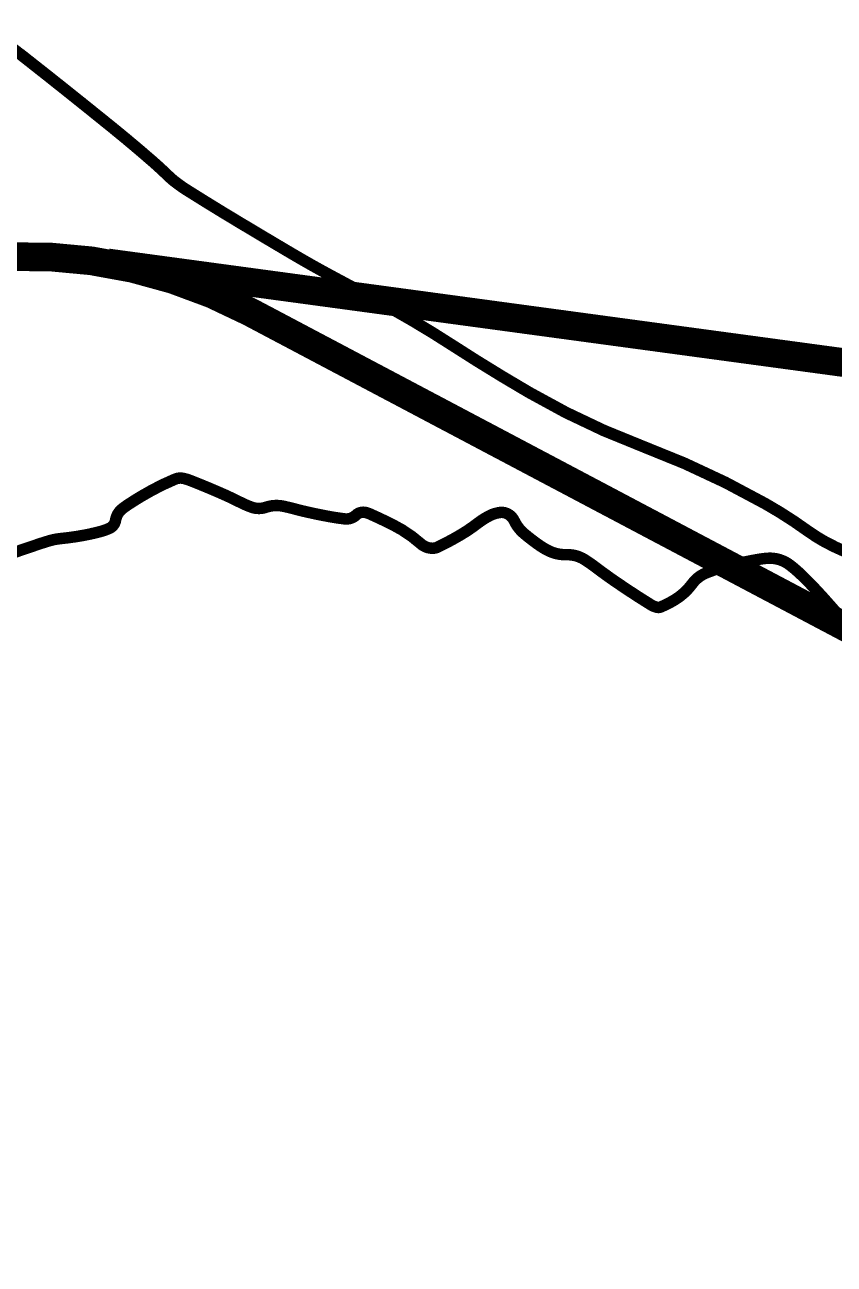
# Model space of a CAD drawing. Header units: millimetres. Extents: x 35362846 to 35427064, y 2977703 to 3025069.
# Drawn here: x 35405906 to 35410139, y 2978349 to 2984830 of the extents above; entities that cross this region are included whole.
import ezdxf

# ---------------------------------------------------------------- set-up
doc = ezdxf.new("R2010")
doc.units = ezdxf.units.MM
doc.linetypes.add('ACAD_ISO03W100', pattern=[30, 12, -18])
doc.layers.add('zhix', color=7, linetype='Continuous', lineweight=100)
doc.layers.add('布线1', color=3, linetype='Continuous', lineweight=40)

msp = doc.modelspace()

# ---------------------------------------------------------------- linework, layer by layer
at = {"color": 7, "linetype": 'ACAD_ISO03W100', "lineweight": 30, "ltscale": 10, "const_width": 60, "flags": 128}
msp.add_lwpolyline([(35418866.23188419, 2978378.983100739, 0.004080390774962373), (35418596.80560994, 2978693.138592005, 0.004791158972414836), (35418362.63645521, 2978956.577644102, 0.0003543143396224617), (35418239.15833521, 2979092.643811226, 0.003996350825637037), (35418228.10610276, 2979104.611842001, 0.06792216720668592), (35418130.92730086, 2979183.442931853, 0.05122509009407319), (35417981.35870609, 2979254.503733034, 0.009161870442463131), (35417860.07802561, 2979295.078857094, 0.01707140915295505), (35417793.92314001, 2979313.415354951, 0.003190866783669734), (35417664.47608376, 2979343.706254333, -0.002778571129377124), (35417515.79295195, 2979378.369149003, -0.005390348508511269), (35417279.62852211, 2979437.510805678, 0.004922091774080632), (35417021.05884513, 2979502.520708736, 0.03766326368203753), (35416897.71776866, 2979522.574886249, -0.03127973789751583), (35416748.97497919, 2979544.81619385, -0.05325594544248923), (35416561.68233379, 2979606.338739559, -0.06044425330420561), (35416412.98882862, 2979696.388619166, -0.007587952049075873), (35416234.34221566, 2979840.986118291, 0.006847103826226052), (35416036.60601101, 2980001.520319861, 0.0002694841232497695), (35415709.94511141, 2980259.097167061, -0.0002839571429885947), (35415399.92287777, 2980503.56870688, -0.004910757436677794), (35414938.60201403, 2980875.186126807, 0.01242290099839131), (35414754.0321868, 2981019.348725984, 0.02283920785058208), (35414739.99865586, 2981028.797451615, 0.00154275051017558), (35414525.78405131, 2981158.319618985, 0.01064144412683838), (35414147.83666477, 2981374.444351047, 0.0411038015925386), (35414044.57201701, 2981420.066358992, 0.06901478735395306), (35413989.47676188, 2981431.007699836, 0.03057829919438446), (35413863.18277305, 2981430.640230271, 0.03115158032553353), (35413746.06450457, 2981415.765441774, 0.02352594824960919), (35413594.12206817, 2981379.281346871, 0.09893002272265368), (35413417.57796877, 2981287.388981423, -0.09833410361813323), (35413240.0938972, 2981194.740938697, -0.04073514951179148), (35413083.48446786, 2981162.401515414, -0.05725052501045713), (35412969.52171671, 2981161.508758481, -0.03270727793196476), (35412844.62369458, 2981183.197089074, -0.06828361646879477), (35412787.89073737, 2981205.442285902, -0.006478438074403096), (35412708.22453558, 2981251.373256624, -0.006309920406218688), (35412627.66362084, 2981300.607127408, -0.007109575991234364), (35412453.01518252, 2981413.88843892, 0.01611211822854788), (35412375.04679694, 2981462.489320033, 0.006030743815692963), (35412355.65837151, 2981473.414027786, -0.001887386070859928), (35412293.42165814, 2981507.805937909, -0.03105938240227661), (35412115.76502267, 2981621.856179755, 0.05856159453818595), (35412018.12451634, 2981677.220603646, 0.07455818074380485), (35411972.8244367, 2981688.787045053, 0.02337222160871421), (35411824.64262813, 2981696.857779822, 0.03135944549089919), (35411658.60301311, 2981687.71255882, -0.0463726283427951), (35411546.05289105, 2981684.893440361, -0.01368638983780291), (35411441.82575372, 2981694.825702127, -0.01534786425170592), (35411349.54784179, 2981709.062222291, -0.00976499348540072), (35411222.87011665, 2981735.175858699, -0.00987603663534932), (35411098.72703619, 2981765.894819245, -0.01030393016335393), (35410982.8733958, 2981799.57735917, -0.003731720133359769), (35410665.74687479, 2981901.513048687, -0.01110241373182045), (35410325.743139, 2982022.041961506, -0.01959314859961788), (35410137.58445885, 2982102.050798432, -0.04625340091059676), (35410000.48362401, 2982183.059563553, 0.02780559995024925), (35409777.84486997, 2982325.928409726, 0.03888832751264433), (35409136.99918783, 2982625.428209243, -0.0418923695215447), (35408543.64225224, 2982907.082846744, -0.01207247956551466), (35408137.33008946, 2983156.791692346, 0.01632502749625514), (35407835.26338662, 2983338.913571144, 0.005319043244153008), (35407527.35871381, 2983506.834208597, -0.00927807294379759), (35407351.59706678, 2983604.501959291, -0.002426614319821954), (35407251.1358223, 2983663.445541859, -0.001071698242231496), (35407024.60485709, 2983798.497345647, -0.00568889787826118), (35406755.88853639, 2983963.663975924, -0.02367371918022087), (35406693.72242855, 2984007.098111172, -0.02877270487347326), (35406654.47151951, 2984041.157932368, 0.01370735609953618), (35406574.3225702, 2984115.053130686, 0.009110022828397695), (35406364.53488815, 2984291.464848995, 0.004020945570543051), (35405878.93236448, 2984678.506251221, 0.01189313492539639), (35405195.87875819, 2985188.240963161, 0.01831295251905008), (35404733.0118413, 2985491.957033847, 0.007203943023221069), (35404263.51830131, 2985766.830671012, 0.008684135356926779), (35403866.99192404, 2985982.369156811, 0.0001587498441745463), (35403714.40878296, 2986061.84539032, 4.587178485826644e-05), (35403186.24727278, 2986336.674999645, 0.001519740174840285), (35402876.07169668, 2986496.8431113, -0.002618506044703923), (35402696.25449477, 2986590.198001479, -0.1600914726806412), (35402640.28726461, 2986648.007429518, -0.04925000983831206), (35402551.83922194, 2986887.852608713, -0.09116253631834496), (35402531.92367198, 2987159.974699297, 0.1015866048264373), (35402508.96602634, 2987404.238161814, 0.0319386772966147), (35402455.35593578, 2987546.645641536, 0.06123810348110702), (35402414.01816278, 2987614.643949101, 0.06605584865704194), (35402315.73767542, 2987710.00590387, 0.06061078817768876), (35402186.11290542, 2987783.765933847, 0.01378746699138457), (35402000.74679083, 2987855.382846147, 0.005566294642696784), (35401535.15668325, 2988014.849530458, 0.005932663538232684), (35401024.88137181, 2988176.609511487, 0.06087504578406422), (35400973.30764547, 2988185.649434596, 0.03322404700854784), (35400911.09817819, 2988184.74703242, 0.007665120148548121), (35400642.95485242, 2988158.855956026, 0.01659302102936802), (35400459.28766552, 2988132.078869399, -0.0610929767666767), (35400408.78063299, 2988129.251563237, -0.01497639310374365), (35400290.68439594, 2988140.631473307, 0.003436963406389244), (35399777.47632167, 2988202.066746309, 0.001664530548268404), (35399411.45819705, 2988242.098665789, -0.004914357185530608), (35399287.57314523, 2988256.463572484, -0.04713084881569367), (35399187.23961471, 2988278.843070697, -0.01770856664424592), (35398930.63179399, 2988372.240155508, -0.0001110404689541234), (35398779.74128723, 2988433.331541061, -6.447504204309108e-05), (35398519.91097631, 2988538.635812269, -0.000203487876028982), (35398073.49237251, 2988719.839365959, -0.0004058527559001428), (35397849.77630614, 2988810.964554793, -0.03413791731482205), (35397734.2986614, 2988867.584489599, -0.04879728087617382), (35397661.06672374, 2988920.046153071, -0.02693835570744377), (35397646.38583106, 2988934.367845058, -0.001673464190031993), (35397423.7919879, 2989177.868919099, -0.0102108112385725), (35396545.84530416, 2990185.347605452, -0.1116166353948794), (35396489.34749098, 2990295.458984915, -0.002029740606815984), (35396470.06788492, 2990371.695851326, -0.0007239774681340016), (35396417.19380172, 2990585.726924416, -0.0003681586298127792), (35396317.11061049, 2990994.692199707, -0.001366020093266133), (35396290.51940337, 2991105.006279758, -0.05022184209249123), (35396256.8786247, 2991355.600648649, 0.03422871248738654), (35396219.33285746, 2991724.174588019, 0.006560775305257035), (35396183.25999376, 2991919.012953997, 0.005860422097011773), (35396137.47101858, 2992136.063291235, 0.0160237494521745), (35396087.78540307, 2992329.295446157, 0.01486266527026389), (35396021.46305817, 2992533.911816332, 0.04216228091036966), (35395954.41879557, 2992681.09054786, 0.02928583961997899), (35395828.83328392, 2992876.903979748, 0.03650288849989528), (35395689.25010556, 2993042.018628746, 0.05227485104687379), (35395572.79860182, 2993138.437561324, 0.02457356259542775), (35395433.61225474, 2993221.487463623, 0.0190917625035663), (35395245.86699849, 2993312.331553086, 0.02472666418132078), (35395060.67687519, 2993382.680593451, -0.02897449996101216), (35394903.11618672, 2993444.069542141, -0.03012366549850303), (35394739.8555951, 2993531.085587956, -0.05900700592198186), (35394665.50733503, 2993589.721984126, -0.01937551479199968), (35394594.53145057, 2993666.46489346, -0.006220107485981355), (35394386.03357295, 2993916.432062416, -0.00942149375005899), (35394243.89217977, 2994098.108626685, 0.01554485863886105), (35394156.38734774, 2994207.173489908, 0.08910572760940731), (35394087.38365244, 2994263.64074625, -0.1004647692034294), (35394027.19660565, 2994315.198631322, -0.04165475797633886), (35394006.99482623, 2994346.103977203, -0.006432157019347623), (35393896.16871364, 2994557.521947512, -0.05468090282659389), (35393773.94412017, 2994881.545868368, 0.1095158418251615), (35393694.99193283, 2995037.122388418, 0.07414350815211893), (35393642.02337725, 2995085.004272066, 0.03813218355890909), (35393521.39525372, 2995152.598993551, 0.0660688813248895), (35393359.15462497, 2995203.245977953, -0.108378071399393), (35393262.48302794, 2995242.594382726, -0.005030484230899208), (35393059.41977329, 2995385.284506752, 0.00304471450735417), (35392724.86250562, 2995622.364218935, 8.323227474345746e-05), (35392471.91919708, 2995799.242706299, 5.910429022702119e-05), (35392115.64655432, 2996048.226455086, 0.004384392981033206), (35391640.43652415, 2996374.08334244, 0.07810158596869592), (35391610.94380106, 2996387.839039743, 0.03774638808181176), (35391594.44061676, 2996391.271645147, 0.002428508986153945), (35391334.84591083, 2996423.82740825, 0.01050584268060696), (35390977.10419895, 2996459.320516342, -0.03685818561222406), (35390875.68320636, 2996474.810961432, -0.03660545095288807), (35390856.57470265, 2996480.688934952, -0.001585997268556518), (35390427.74923594, 2996649.374253763, -0.004242495518320086), (35389970.4767859, 2996835.433483303, -0.02661529251739993), (35389899.50582185, 2996869.55319541, -0.1287355596174808), (35389844.84518532, 2996921.237190455, -0.01413412917559478), (35389504.59772293, 2997503.210343775, -0.01942987886166506), (35389279.00410023, 2997956.340540905, 0.03868556904971648), (35389156.89202316, 2998179.648226276, 0.04049051767193246), (35389062.6011215, 2998301.47283411, 0.03603315070552847), (35388937.06685463, 2998420.583237194, 0.04056137848409505), (35388843.0328739, 2998485.751611628, 0.04928322479735752), (35388757.23839863, 2998524.732563318, 0.1139104428080228), (35388618.70137551, 2998538.791870058, -0.06833527591589844), (35388388.49962287, 2998541.267358339, -0.03560257797487776), (35388043.81676067, 2998617.761447789, -0.1412058638909301), (35387967.47885749, 2998666.704417067, -0.001922897196346353), (35387871.20136166, 2998777.304765701, -0.0005212495250661979), (35387518.03215242, 2999187.040976776, -3.820747170427055e-05), (35386834.2611084, 2999982.128623962, -0.0005240444546960586), (35386784.47335797, 3000040.153582538, -0.01013372622548928), (35386729.86367641, 3000106.6136219, 0.008508650053336597), (35386665.08357192, 3000185.975489432, 0.04751209957476349), (35386585.52732873, 3000263.777093515, -0.0244499175125609), (35386424.39991407, 3000407.447121023, -0.01972914344504811), (35386303.48790614, 3000536.131680161, -0.05343726001583392), (35386266.15410431, 3000589.771596022, -0.06379016559246807), (35386232.65545589, 3000675.159447551, -0.02307394457954464), (35386182.37684919, 3000922.792788087, -0.0003559972478558841), (35386171.49704075, 3000993.131212234, -0.0009486908729570852), (35386167.48326416, 3001019.536369913, -0.00875733124701244), (35386151.00965655, 3001144.14468284, 0.006075338318269813), (35386128.22833512, 3001323.879681033, 0.03837281641918912), (35386094.22497837, 3001479.638403237, 0.04603552504727002), (35386044.45108, 3001602.947644469, 0.05576689178486739), (35385965.93270627, 3001720.962426662, 0.02763124445465823), (35385770.60267173, 3001929.068326494, 0.006079688825332164), (35385451.15576828, 3002226.453708768, 0.01058472784756997), (35385262.06677603, 3002391.070314652, 0.005944150408945205), (35385135.17713752, 3002494.367642618, -0.006059959808868021), (35385010.73522051, 3002595.720260346, -0.01677690225771941), (35384908.36891162, 3002687.175809503, -0.01358951460033359), (35384789.08969229, 3002807.532111771, -0.06617773032623463), (35384707.42105626, 3002921.551156953, -0.04001137906194334), (35384615.33441788, 3003133.760471264, -0.04044364605316388), (35384572.40694543, 3003302.867308736, -0.0406575257651677), (35384557.41592313, 3003475.774179397, -0.08063089889592918), (35384601.0597543, 3003753.812132496, 0.06216967379808195), (35384670.68594315, 3004111.152673019, 0.02066596456410588), (35384677.79012257, 3004374.901937127, 0.05322551751516189), (35384665.42064452, 3004476.844123946, 0.1115143330117879), (35384601.48003465, 3004609.478815769, -0.07874496948507287), (35384499.56310822, 3004789.918181886, -0.02766388353325597), (35384443.97387214, 3004968.56219396, -0.04075489551960429), (35384423.10863033, 3005093.947986276, -0.1518954339877997), (35384467.72060407, 3005295.286748546, 0.1640709144665316), (35384504.7209689, 3005483.317366774, 4.560630924934931e-05), (35384471.68670654, 3005733.967102051, 4.25666072596549e-05), (35384436.24606661, 3006002.509631592, 5.504028418586637e-06), (35384400.01130314, 3006276.866083867, -3.300140696863585e-06), (35384344.0630514, 3006700.475910038, -0.004653984716856598), (35384328.95051533, 3006823.733524799, -0.001802435216272773), (35384294.04250459, 3007142.462776911)], format="xyb", dxfattribs=at)
at = {"color": 7, "lineweight": 30, "const_width": 1}
for points in [[(35410150.39624286, 2982129.177504658, -0.04625340091093142), (35410018.06378214, 2982207.36878074, 0.027805599950425), (35409792.61899269, 2982352.038279469, 0.03888832751253881), (35409147.55201, 2982653.510907554, -0.0418923695213284), (35408558.72853367, 2982933.013602862, -0.01207247956559892), (35408153.65043277, 2983181.964026257, 0.0163250274961242), (35407849.90651008, 2983365.097133455, 0.005319043244164439), (35407541.44148444, 2983533.3233681, -0.009278072943689578), (35407366.65296042, 2983630.450370936, -0.00242661431993294), (35407266.44286939, 2983689.246594342, -0.001071698242219901), (35407040.0223669, 2983824.232543164, -0.005688897878313031), (35406771.88761752, 2983989.041710317, -0.02367371918039173), (35406712.04896192, 2984030.849704269, -0.02877270487533716), (35406675.40368842, 2984062.648495523, 0.01370735609968222), (35406594.04563588, 2984137.658454841, 0.0091100228284091), (35406383.42132606, 2984314.773698456, 0.004020945570543333), (35405897.44148337, 2984702.115836517, 0.01189313492544639)], [(35410150.39624286, 2982129.177504658, -0.04625340091093142), (35410018.06378214, 2982207.36878074, 0.027805599950425), (35409792.61899269, 2982352.038279469, 0.03888832751253881), (35409147.55201, 2982653.510907554, -0.0418923695213284), (35408558.72853367, 2982933.013602862, -0.01207247956559892), (35408153.65043277, 2983181.964026257, 0.0163250274961242), (35407849.90651008, 2983365.097133455, 0.005319043244164439), (35407541.44148444, 2983533.3233681, -0.009278072943689578), (35407366.65296042, 2983630.450370936, -0.00242661431993294), (35407266.44286939, 2983689.246594342, -0.001071698242219901), (35407040.0223669, 2983824.232543164, -0.005688897878313031), (35406771.88761752, 2983989.041710317, -0.02367371918039173), (35406712.04896192, 2984030.849704269, -0.02877270487533716), (35406675.40368842, 2984062.648495523, 0.01370735609968222), (35406594.04563588, 2984137.658454841, 0.0091100228284091), (35406383.42132606, 2984314.773698456, 0.004020945570543333), (35405897.44148337, 2984702.115836517, 0.01189313492544639)], [(35410315.09421495, 2981993.99556394, -0.01959314859899848), (35410124.77267485, 2982074.924092207, -0.04625340091020357), (35409982.90346588, 2982158.750346366, 0.02780559995004231), (35409763.07074726, 2982299.818539983, 0.03888832751274643), (35409126.44636567, 2982597.345510933, -0.04189236952175527), (35408528.55597082, 2982881.152090627, -0.01207247956542895), (35408121.00974616, 2983131.619358436, 0.01632502749637514), (35407820.62026316, 2983312.730008832, 0.005319043244141266), (35407513.27594317, 2983480.345049093, -0.009278072943894522), (35407336.54117315, 2983578.553547646, -0.002426614319706943), (35407235.8287752, 2983637.644489375, -0.0010716982422441), (35407009.18734728, 2983772.762148131, -0.005688897878095161), (35406739.88945527, 2983938.286241531, -0.02367371918182315), (35406675.39589518, 2983983.346518074, -0.02877270487182308), (35406633.5393506, 2984019.667369216, 0.013707356099394), (35406554.59950452, 2984092.44780653, 0.0091100228283923), (35406345.64845024, 2984268.155999534, 0.004020945570543354), (35405860.42324559, 2984654.896665924, 0.01189313492534702)], [(35410315.09421495, 2981993.99556394, -0.01959314859899848), (35410124.77267485, 2982074.924092207, -0.04625340091020357), (35409982.90346588, 2982158.750346366, 0.02780559995004231), (35409763.07074726, 2982299.818539983, 0.03888832751274643), (35409126.44636567, 2982597.345510933, -0.04189236952175527), (35408528.55597082, 2982881.152090627, -0.01207247956542895), (35408121.00974616, 2983131.619358436, 0.01632502749637514), (35407820.62026316, 2983312.730008832, 0.005319043244141266), (35407513.27594317, 2983480.345049093, -0.009278072943894522), (35407336.54117315, 2983578.553547646, -0.002426614319706943), (35407235.8287752, 2983637.644489375, -0.0010716982422441), (35407009.18734728, 2983772.762148131, -0.005688897878095161), (35406739.88945527, 2983938.286241531, -0.02367371918182315), (35406675.39589518, 2983983.346518074, -0.02877270487182308), (35406633.5393506, 2984019.667369216, 0.013707356099394), (35406554.59950452, 2984092.44780653, 0.0091100228283923), (35406345.64845024, 2984268.155999534, 0.004020945570543354), (35405860.42324559, 2984654.896665924, 0.01189313492534702)]]:
    msp.add_lwpolyline(points, format="xyb", dxfattribs=at)
at = {"layer": 'zhix', "color": 1, "const_width": 150, "flags": 128}
msp.add_lwpolyline([(35410470.77229258, 2981536.345307552), (35407082.3504847, 2983328.659766432, 0.1993419333709196), (35405173.40445148, 2983506.734341494)], format="xyb", dxfattribs=at)
at = {"layer": 'zhix', "color": 5, "const_width": 150, "flags": 128}
msp.add_lwpolyline([(35412244.08942129, 2982785.140997568), (35406338.04291485, 2983584.637113546)], dxfattribs=at)
at = {"layer": '布线1', "color": 248, "const_width": 60}
msp.add_lwpolyline([(35410173.32118992, 2981729.258944978, 0.004919627755842942), (35410084.32666436, 2981830.724425075, 0.01607394785045653), (35409973.00931638, 2981947.377350539, 0.0298013763621847), (35409907.41582809, 2982004.567944076, 0.091255289790152), (35409851.22245053, 2982033.500515674, 0.09259608397082247), (35409789.28650756, 2982040.266156209, 0.02140760628804161), (35409751.15565698, 2982035.719823118, 0.01048813337263192), (35409674.10236497, 2982021.503054341, 0.01867479326928802), (35409544.67577155, 2981989.723942462, 0.02986590762923758), (35409466.01072758, 2981962.088795721, 0.1366052277684645), (35409396.21498728, 2981906.897536558, -0.09792307117115093), (35409305.81313504, 2981823.45566612, -0.03798871320723321), (35409231.86637501, 2981785.499903419, -0.159612493098671), (35409211.67642497, 2981783.846230629, -0.07983010258391934), (35409180.18499534, 2981796.944112346, -0.01225998013473258), (35408995.32693984, 2981917.52820714, -0.01181698234680383), (35408891.65961171, 2981992.503442293, 0.02122205075928402), (35408833.14199325, 2982033.171386308, 0.1495061070448559), (35408739.45399217, 2982058.907765508, -0.1345063232687021), (35408634.95934578, 2982084.333652855, -0.02913182372812179), (35408587.69933394, 2982114.249735683, -0.01838933145422278), (35408517.70142182, 2982168.503782311, -0.1088143868822518), (35408465.04765759, 2982236.644412228, 0.1786024699399998), (35408426.86770839, 2982274.129049003, 0.1381791284645063), (35408390.72180751, 2982279.52218096, 0.08720868051918014), (35408336.03399497, 2982262.576217947, 0.04604275183292496), (35408273.52671773, 2982222.82054207, -0.03138125976016633), (35408183.66448782, 2982161.900102048, -0.02088467543231736), (35408065.20889115, 2982098.52610568, -0.109506696536363), (35408039.98211589, 2982092.583537247, -0.1873058069657875), (35407976.44911965, 2982116.288625417, 0.06765505692569423), (35407825.28424779, 2982218.013521685, 0.008404362352108329), (35407714.43695384, 2982270.255234323, 0.03949786045328624), (35407689.85948617, 2982279.078199797, 0.2629965304122273), (35407637.72042649, 2982265.84026895, -0.2239121604567543), (35407578.85994661, 2982246.175615546, -0.01521340077236603), (35407499.44761628, 2982258.059967984, -0.01067201620371051), (35407387.28352984, 2982280.834003331, -0.009535402022210024), (35407316.31125163, 2982298.257209417, 0.01171198555113153), (35407258.4647615, 2982312.191446749, 0.1368923445128871), (35407166.41410459, 2982306.741527116, -0.170577205684872), (35407091.66117567, 2982307.240293658, -0.03111336111022437), (35407034.96409117, 2982331.665930348, 0.01528480662038931), (35406921.26705608, 2982384.97303887, 0.008438223623097879), (35406772.02504838, 2982446.490230456, 0.03645365764249187), (35406736.29663259, 2982457.59033727, 0.1579514451196977), (35406691.41288575, 2982453.767656093, 0.03547274101957461), (35406516.64415082, 2982365.168321125, 0.01013515812425298), (35406447.23691761, 2982321.616836101, 0.02132264816419277), (35406415.6015636, 2982298.874697587, 0.1879876245280229), (35406380.35022374, 2982239.153684804, -0.2497564518238719), (35406347.8893015, 2982196.550164493, -0.04131618388856492), (35406304.65623992, 2982180.885415217, -0.02043221597374148), (35406214.11591948, 2982160.241567985, -0.02172270848240812), (35406091.52856115, 2982142.981629985, 0.04741867597503714), (35406035.75148927, 2982132.184858167, 0.01008678577244286), (35405975.55950552, 2982113.159271061, 0.002230781611628254), (35405705.62088124, 2982020.463546145, 0.002155421265115935)], format="xyb", dxfattribs=at)

doc.saveas('drawing.dxf')
